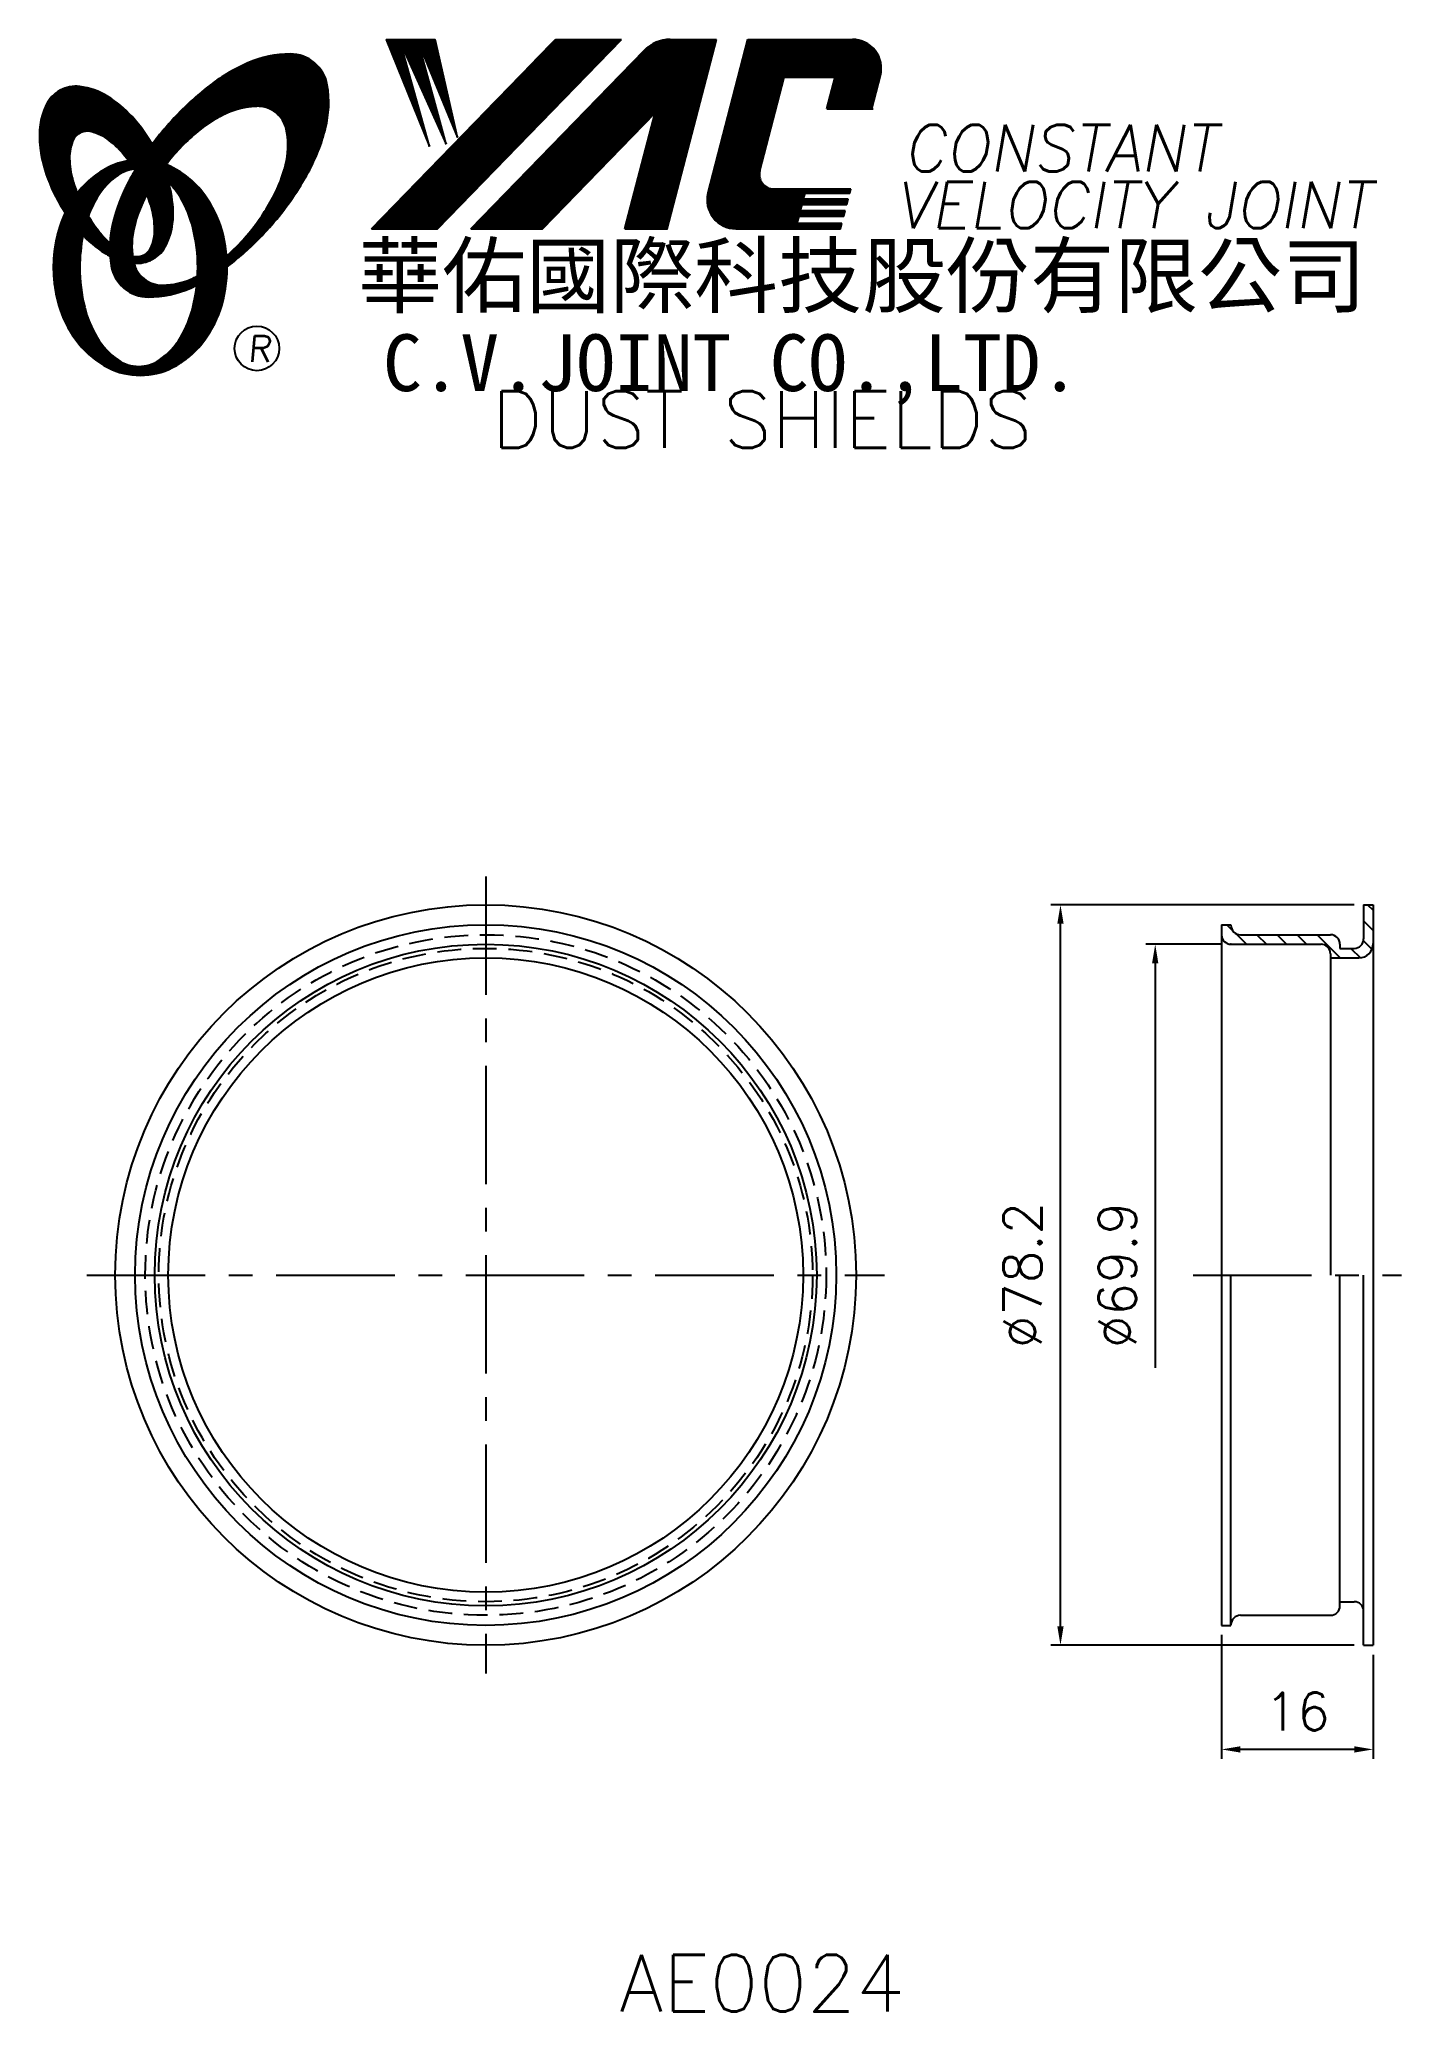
# Model space of a CAD drawing. Extents: x 555 to 699, y 335 to 543.
import ezdxf
from ezdxf.enums import TextEntityAlignment as Align

# ---------------------------------------------------------------- set-up
doc = ezdxf.new("R2010")
doc.units = 0
doc.header["$LTSCALE"] = 10
doc.header["$MEASUREMENT"] = 0
doc.linetypes.add('CENTER', pattern=[2, 1.25, -0.25, 0.25, -0.25])
doc.linetypes.add('HIDDEN', pattern=[0.375, 0.25, -0.125])
doc.layers.get('0').update_dxf_attribs({"linetype": 'CONTINUOUS'})
doc.layers.get('DEFPOINTS').update_dxf_attribs({"linetype": 'CONTINUOUS'})
doc.layers.add('4', color=7, linetype='CONTINUOUS')
doc.styles.add('CHINA', font='KAIU.TTF')
doc.styles.add('ITALICC', font='simplex.shx')
doc.dimstyles.new('STANDARD$0', dxfattribs={"dimtxt": 4, "dimasz": 2, "dimexe": 1, "dimexo": 1, "dimgap": 2, "dimtad": 1, "dimdec": 4, "dimzin": 10, "dimtxsty": 'ITALICC', "dimcen": 2, "dimclrd": 5, "dimclre": 5, "dimclrt": 18, "dimaunit": 1, "dimazin": 3, "dimtp": 0.1, "dimtfac": 0.7, "dimtdec": 4, "dimtmove": 0, "dimatfit": 3, "dimtolj": 1, "dimtzin": 10})
pattern_1 = [(45, (624.998584, 299.286887), (-0.00727476112, 0.00727476112), [])]
pattern_2 = [(45, (456.408039, 335.591297), (-0.00883883476, 0.00883883476), [])]

# ---------------------------------------------------------------- blocks, each defined once
blk = doc.blocks.new('*D4')
at = {"color": 5, "linetype": 'BYBLOCK'}
for p, q in [((680.21, 447.46), (672.21, 447.46)), ((673.21, 445.46), (673.21, 402.72))]:
    blk.add_line(p, q, dxfattribs=at)
blk.add_solid([(672.88, 445.46), (673.54, 445.46), (673.21, 447.46)], dxfattribs=at)
at = {"layer": 'DEFPOINTS', "color": 0, "linetype": 'BYBLOCK'}
for p in [(673.21, 447.46), (681.21, 447.46), (680.21, 377.59)]:
    blk.add_point(p, dxfattribs=at)
at = {"color": 18, "linetype": 'BYBLOCK', "insert": (669.21, 412.53), "char_height": 4, "attachment_point": 5, "rotation": 90, "style": 'ITALICC'}
blk.add_mtext('\\A1;∅69.9', dxfattribs=at)
blk = doc.blocks.new('*D5')
at = {"color": 5, "linetype": 'BYBLOCK'}
for p, q in [((694.21, 451.63), (662.21, 451.63)), ((663.21, 375.43), (663.21, 449.63)), ((694.21, 373.43), (662.21, 373.43))]:
    blk.add_line(p, q, dxfattribs=at)
for points in [[(662.88, 449.63), (663.54, 449.63), (663.21, 451.63)], [(662.88, 375.43), (663.54, 375.43), (663.21, 373.43)]]:
    blk.add_solid(points, dxfattribs=at)
at = {"layer": 'DEFPOINTS', "color": 0, "linetype": 'BYBLOCK'}
for p in [(663.21, 451.63), (695.21, 451.63), (695.21, 373.43)]:
    blk.add_point(p, dxfattribs=at)
at = {"color": 18, "linetype": 'BYBLOCK', "insert": (659.21, 412.53), "char_height": 4, "attachment_point": 5, "rotation": 90, "style": 'ITALICC'}
blk.add_mtext('\\A1;∅78.2', dxfattribs=at)
blk = doc.blocks.new('*D6')
at = {"color": 5, "linetype": 'BYBLOCK'}
for p, q in [((680.21, 374.53), (680.21, 361.43)), ((696.21, 372.43), (696.21, 361.43)), ((694.21, 362.43), (682.21, 362.43))]:
    blk.add_line(p, q, dxfattribs=at)
for points in [[(682.21, 362.76), (682.21, 362.09), (680.21, 362.43)], [(694.21, 362.76), (694.21, 362.09), (696.21, 362.43)]]:
    blk.add_solid(points, dxfattribs=at)
at = {"layer": 'DEFPOINTS', "color": 0, "linetype": 'BYBLOCK'}
for p in [(680.21, 375.53), (696.21, 373.43), (680.21, 362.43)]:
    blk.add_point(p, dxfattribs=at)
at = {"color": 18, "linetype": 'BYBLOCK', "insert": (688.21, 366.43), "char_height": 4, "attachment_point": 5, "style": 'ITALICC'}
blk.add_mtext('\\A1;16', dxfattribs=at)

msp = doc.modelspace()

# ---------------------------------------------------------------- hatches: boundary and pattern name
at = {"layer": '4', "linetype": 'CONTINUOUS'}
h = msp.add_hatch(dxfattribs=at)
h.set_pattern_fill('ANSI31', color=5, scale=0.1, style=0)
h.set_pattern_definition(pattern_2)
h.paths.add_polyline_path([(616.86674, 543.02228), (609.90944, 543.02228), (590.49283, 523.01852), (597.45014, 523.01852)])
h.paths.add_polyline_path([(620.41363, 535.25671), (617.23326, 523.01852), (621.71425, 523.01852), (626.91268, 543.02228), (622.01595, 543.02228, 0.202785967), (619.28188, 541.86586), (600.98775, 523.01852), (608.53466, 523.01852)])
h.paths.add_polyline_path([(634.04074, 539.02386), (639.43446, 539.02386), (638.56544, 535.67985), (643.28226, 535.67985), (644.19898, 539.20741, 0.490800957), (641.24878, 543.02228), (630.21446, 543.02228), (626.00741, 526.83339, 0.490800957), (628.95761, 523.01852), (639.99193, 523.01852), (640.14637, 523.61283), (635.42955, 523.61283), (635.62292, 524.35692), (640.33974, 524.35692), (640.4983, 524.96705), (635.78148, 524.96705), (635.94272, 525.58752), (640.65954, 525.58752), (640.81572, 526.18851), (636.0989, 526.18851), (636.2557, 526.79189), (640.97252, 526.79189), (641.08926, 527.24109), (632.94951, 527.24109, -0.490800957), (631.47441, 529.14852)])
h = msp.add_hatch(dxfattribs=at)
h.set_pattern_fill('ANSI31', color=1, scale=0.1, style=0)
h.set_pattern_definition(pattern_2)
h.paths.add_polyline_path([(597.22481, 543.02228), (592.04748, 543.02228), (596.61824, 531.71854), (593.55231, 542.67652), (598.38705, 531.9542), (595.43903, 542.67652), (599.56625, 532.66117)])
h = msp.add_hatch(dxfattribs=at)
h.set_pattern_fill('ANSI31', color=5, scale=0.082305, style=0)
h.set_pattern_definition([(45, (456.408039, 335.591297), (-0.00727476112, 0.00727476112), [])])
h.paths.add_polyline_path([(578.44351, 535.9598, -0.172879177), (580.38498, 535.30123, -0.172879177), (581.47228, 533.56318, -0.104527385), (581.50005, 530.23499, -0.065680101), (580.33052, 526.83304, -0.051823203), (577.89011, 522.99065, -0.044272532), (575.21514, 520.16431, -0.020203161), (575.26872, 519.02639, 0.006517006), (575.67327, 519.33847, 0.049863361), (580.22669, 523.75153, 0.049863361), (583.81633, 528.9787, 0.063682799), (585.63737, 533.60604, 0.103597411), (585.82667, 538.19002, 0.177892575), (584.47807, 540.56029, 0.177892575), (581.91568, 541.49362, 0.103597411), (577.42788, 540.54057, 0.063682799), (573.17013, 537.9715, 0.049863361), (568.61671, 533.55844, 0.016070017), (567.34601, 531.95213, -0.007061632), (567.59329, 531.51509, -0.031648676), (568.54588, 529.47852, -0.008069351), (568.97779, 530.04283, -0.051823203), (572.15616, 533.30128, -0.065680101), (575.19809, 535.22164, -0.104527385)])
h.paths.add_polyline_path([(565.36784, 522.79848, -0.065680101), (566.53737, 526.20044, -0.006063428), (566.78131, 526.67545, 0.027613469), (566.05448, 528.26352, 0.017011252), (565.52106, 529.1985, 0.007829282), (565.02707, 528.33127, 0.063682799), (563.20603, 523.70393, 0.103597411), (563.01673, 519.11995, 0.177892575), (564.36534, 516.74968, 0.177892575), (566.92773, 515.81635, 0.103597411), (571.41553, 516.7694, 0.008811776), (572.04249, 517.05947, 0.013922709), (572.11982, 518.02928, -0.009086703), (571.6698, 517.81184, -0.104527385), (568.42438, 517.07367, -0.172879177), (566.48291, 517.73224, -0.172879177), (565.39562, 519.47029, -0.104527385)])
h = msp.add_hatch(dxfattribs=at)
h.set_pattern_fill('ANSI31', color=3, scale=0.082305, style=0)
h.set_pattern_definition(pattern_1)
h.paths.add_polyline_path([(562.64701, 537.01064, 0.106488277), (559.70513, 538.04921, 0.158297415), (557.61493, 537.65417, 0.158297415), (556.1556, 536.10648, 0.106488277), (555.44478, 533.06871, 0.071723199), (555.86283, 529.75575, 0.058080454), (557.40781, 525.94037, 0.058080454), (559.78886, 522.58258, 0.071723199), (562.3541, 520.44482, 0.020895977), (562.89428, 520.14283, -0.030777155), (562.87838, 521.51905, -0.042059526), (561.78202, 522.68181, -0.04691039), (560.16286, 525.16296, -0.04691039), (559.03458, 527.90245, -0.060581117), (558.63248, 530.16452, -0.10187153), (558.9441, 532.25272, -0.185892489), (559.72419, 533.14436, -0.185892489), (560.90083, 533.28248, -0.10187153), (562.79848, 532.35694, -0.060581117), (564.43531, 530.74467, -0.04691039), (566.05448, 528.26352, -0.04691039), (567.18276, 525.52404, -0.060581117), (567.58486, 523.26197, -0.10187153), (567.27324, 521.17377, -0.185892489), (566.49315, 520.28213, -0.185892489), (565.3165, 520.14401, -0.002013383), (565.2757, 520.15463, 0.021593804), (565.39562, 519.47029, 0.006477741), (565.41362, 519.39326, 0.14950097), (567.38618, 519.80129, 0.158297415), (568.84551, 521.34898, 0.106488277), (569.55632, 524.38675, 0.071723199), (569.13828, 527.69971, 0.058080454), (567.59329, 531.51509, 0.058080454), (565.21225, 534.87289, 0.071723199)])
h = msp.add_hatch(dxfattribs=at)
h.set_pattern_fill('ANSI31', color=1, scale=0.082305, style=0)
h.set_pattern_definition(pattern_1)
h.paths.add_polyline_path([(563.74063, 528.68719, -0.120168026), (565.43242, 529.34058, 0.016865385), (564.83266, 530.22332, 0.076648372), (562.67643, 529.5044, 0.104809576), (559.59198, 526.9913, 0.005838257), (559.42504, 526.7791, 0.028089978), (560.16286, 525.16296, 0.014237292), (560.60499, 524.37792, -0.045767751), (561.53017, 526.31476, -0.106890197)])
h.paths.add_polyline_path([(559.70926, 518.93257, -0.048711043), (560.03936, 522.31291, -0.007865741), (559.78886, 522.58258, -0.037695478), (558.15298, 524.70134, 0.03042545), (557.62766, 523.39736, 0.080710289), (556.90222, 518.93257, 0.080710289), (557.62766, 514.46778, 0.089265679), (559.59198, 510.87384, 0.104809576), (562.67643, 508.36074, 0.11926607), (566.08563, 507.5358, 0.11926607), (569.49482, 508.36074, 0.104809576), (572.57928, 510.87384, 0.089265679), (574.5436, 514.46778, 0.080710289), (575.26903, 518.93257, 0.080710289), (574.5436, 523.39736, 0.089265679), (572.57928, 526.9913, 0.104809576), (569.49482, 529.5044, 0.025513357), (568.80158, 529.81715, 0.004818181), (568.54588, 529.47852, -0.023722145), (569.0871, 527.88177, -0.065307489), (570.32228, 526.31476, -0.073950765), (571.63473, 523.11703, -0.060532391), (572.14318, 518.93257, -0.060532391), (571.63473, 514.74811, -0.073950765), (570.32228, 511.55038, -0.106890197), (568.11181, 509.17795, -0.153118262), (565.92622, 508.49257, -0.153118262), (563.74063, 509.17795, -0.106890197), (561.53017, 511.55038, -0.073950765), (560.21772, 514.74811, -0.060532391)])
h = msp.add_hatch(dxfattribs=at)
h.set_pattern_fill('ANSI31', color=5, scale=12, angle=90, style=0)
h.set_pattern_definition([(135, (449.286, 337.3499), (-1.06066, -1.06066), [])])
h.paths.add_polyline_path([(694.70955, 446.02819, 0.414213562), (696.20955, 447.52819), (696.20955, 451.62819), (695.20955, 451.62819), (695.20955, 448.02819, -0.414213562), (694.20955, 447.02819), (692.70955, 447.02819), (692.70955, 447.46319, 0.414213562), (691.70955, 448.46319), (682.20955, 448.46319, -0.414213562), (681.20955, 449.46319), (681.20955, 449.52819), (680.20955, 449.52819), (680.20955, 448.46319, 0.414213562), (681.20955, 447.46319), (690.70955, 447.46319, -0.414213562), (691.70955, 446.46319), (691.70955, 446.02819)])

# ---------------------------------------------------------------- linework, layer by layer
at = {"layer": '4', "color": 5, "linetype": 'CONTINUOUS'}
for p, q in [((590.49283, 523.01852), (609.90944, 543.02228)), ((597.45014, 523.01852), (616.86674, 543.02228)), ((600.98775, 523.01852), (619.28188, 541.86586)), ((609.90944, 543.02228), (616.86674, 543.02228)), ((621.71425, 523.01852), (626.91268, 543.02228)), ((622.01595, 543.02228), (626.91268, 543.02228)), ((626.00741, 526.83339), (630.21446, 543.02228)), ((630.21446, 543.02228), (641.24878, 543.02228)), ((631.47441, 529.14852), (634.04074, 539.02386)), ((634.04074, 539.02386), (639.43446, 539.02386)), ((638.56544, 535.67985), (639.43446, 539.02386)), ((643.28226, 535.67985), (644.19898, 539.20741)), ((638.56544, 535.67985), (643.43269, 535.67985)), ((608.53466, 523.01852), (620.41363, 535.25671)), ((617.23326, 523.01852), (620.41363, 535.25671)), ((632.94951, 527.24109), (641.08926, 527.24109)), ((640.97252, 526.79189), (641.08926, 527.24109)), ((635.78148, 524.96705), (635.94272, 525.58752)), ((635.78148, 524.96705), (640.4983, 524.96705)), ((635.94272, 525.58752), (640.65954, 525.58752)), ((636.0989, 526.18851), (636.2557, 526.79189)), ((636.0989, 526.18851), (640.81572, 526.18851)), ((636.2557, 526.79189), (640.97252, 526.79189)), ((640.33974, 524.35692), (640.4983, 524.96705)), ((640.65954, 525.58752), (640.81572, 526.18851)), ((590.49283, 523.01852), (597.45014, 523.01852)), ((600.98775, 523.01852), (608.53466, 523.01852)), ((617.23326, 523.01852), (621.71425, 523.01852)), ((628.95761, 523.01852), (639.99193, 523.01852)), ((635.42955, 523.61283), (635.62292, 524.35692)), ((635.42955, 523.61283), (640.14637, 523.61283)), ((635.62292, 524.35692), (640.33974, 524.35692)), ((639.99193, 523.01852), (640.14637, 523.61283))]:
    msp.add_line(p, q, dxfattribs=at)
at = {"layer": '4', "color": 1, "linetype": 'CONTINUOUS'}
for p, q in [((592.04748, 543.02228), (596.61824, 531.71854)), ((592.04748, 543.02228), (597.22481, 543.02228)), ((593.55231, 542.67652), (598.38705, 531.9542)), ((596.61824, 531.71854), (593.55231, 542.67652)), ((598.38705, 531.9542), (595.43903, 542.67652)), ((595.43903, 542.67652), (599.56625, 532.66117)), ((599.56625, 532.66117), (597.22481, 543.02228))]:
    msp.add_line(p, q, dxfattribs=at)
at = {"layer": '4', "color": 5, "linetype": 'CENTER'}
for p, q in [((602.54295, 454.62819), (602.54295, 370.42819)), ((560.44295, 412.52819), (644.64295, 412.52819)), ((677.20955, 412.52819), (699.20955, 412.52819))]:
    msp.add_line(p, q, dxfattribs=at)
at = {"layer": '4', "color": 7, "linetype": 'CONTINUOUS'}
for p, q in [((695.20955, 451.62819), (696.20955, 451.62819)), ((695.20955, 451.62819), (695.20955, 448.02819)), ((696.20955, 451.62819), (696.20955, 373.42819)), ((680.20955, 449.52819), (680.20955, 375.52819)), ((680.20955, 449.52819), (681.20955, 449.52819)), ((681.20955, 449.52819), (681.20955, 449.46319)), ((682.20955, 448.46319), (691.70955, 448.46319)), ((681.20955, 447.46319), (690.70955, 447.46319)), ((691.70955, 446.46319), (691.70955, 412.52819)), ((691.70955, 446.02819), (694.70955, 446.02819)), ((692.70955, 447.46319), (692.70955, 447.02819)), ((692.70955, 447.02819), (694.20955, 447.02819)), ((681.20955, 375.52819), (681.20955, 412.52819)), ((692.70955, 377.59319), (692.70955, 412.52819)), ((695.20955, 373.42819), (695.20955, 412.52819)), ((692.70955, 378.02819), (694.20955, 378.02819)), ((680.20955, 375.52819), (681.20955, 375.52819)), ((681.20955, 375.52819), (681.20955, 375.59319)), ((682.20955, 376.59319), (691.70955, 376.59319)), ((695.20955, 373.42819), (696.20955, 373.42819))]:
    msp.add_line(p, q, dxfattribs=at)
at = {"layer": '4', "color": 5, "linetype": 'CONTINUOUS'}
for points in [[(575.26872, 519.02639, 0.006517006), (575.67327, 519.33847, 0.049863361), (580.22669, 523.75153, 0.049863361), (583.81633, 528.9787, 0.063682799), (585.63737, 533.60604, 0.103597411), (585.82667, 538.19002, 0.177892575), (584.47807, 540.56029, 0.177892575), (581.91568, 541.49362, 0.103597411), (577.42788, 540.54057, 0.063682799), (573.17013, 537.9715, 0.049863361), (568.61671, 533.55844, 0.016070017), (567.34601, 531.95213)], [(575.21514, 520.16431, 0.044272532), (577.89011, 522.99065, 0.051823203), (580.33052, 526.83304, 0.065680101), (581.50005, 530.23499, 0.104527385), (581.47228, 533.56318, 0.172879177), (580.38498, 535.30123, 0.172879177), (578.44351, 535.9598, 0.104527385), (575.19809, 535.22164, 0.065680101), (572.15616, 533.30128, 0.051823203), (568.97779, 530.04283, 0.008069351), (568.54588, 529.47852)], [(565.52106, 529.1985, 0.007829282), (565.02707, 528.33127, 0.063682799), (563.20603, 523.70393, 0.103597411), (563.01673, 519.11995, 0.177892575), (564.36534, 516.74968, 0.177892575), (566.92773, 515.81635, 0.103597411), (571.41553, 516.7694, 0.008811776), (572.04249, 517.05947, 0.008811776)], [(566.78131, 526.67545, 0.006063428), (566.53737, 526.20044, 0.065680101), (565.36784, 522.79848, 0.104527385), (565.39562, 519.47029, 0.172879177), (566.48291, 517.73224, 0.172879177), (568.42438, 517.07367, 0.104527385), (571.6698, 517.81184, 0.009086703), (572.11982, 518.02928, 0.009086703)]]:
    msp.add_lwpolyline(points, format="xyb", dxfattribs=at)
at = {"layer": '4', "color": 3, "linetype": 'CONTINUOUS'}
for points in [[(565.41362, 519.39326, 0.14950097), (567.38618, 519.80129, 0.158297415), (568.84551, 521.34898, 0.106488277), (569.55632, 524.38675, 0.071723199), (569.13828, 527.69971, 0.058080454), (567.59329, 531.51509, 0.058080454), (565.21225, 534.87289, 0.071723199), (562.64701, 537.01064, 0.106488277), (559.70513, 538.04921, 0.158297415), (557.61493, 537.65417, 0.158297415), (556.1556, 536.10648, 0.106488277), (555.44478, 533.06871, 0.071723199), (555.86283, 529.75575, 0.058080454), (557.40781, 525.94037, 0.058080454), (559.78886, 522.58258, 0.071723199), (562.3541, 520.44482, 0.020895977), (562.89428, 520.14283, 0.020895977)], [(565.2757, 520.15463, 0.002013383), (565.3165, 520.14401, 0.185892489), (566.49315, 520.28213, 0.185892489), (567.27324, 521.17377, 0.10187153), (567.58486, 523.26197, 0.060581117), (567.18276, 525.52404, 0.04691039), (566.05448, 528.26352, 0.04691039), (564.43531, 530.74467, 0.060581117), (562.79848, 532.35694, 0.10187153), (560.90083, 533.28248, 0.185892489), (559.72419, 533.14436, 0.185892489), (558.9441, 532.25272, 0.10187153), (558.63248, 530.16452, 0.060581117), (559.03458, 527.90245, 0.04691039), (560.16286, 525.16296, 0.04691039), (561.78202, 522.68181, 0.042059526), (562.87838, 521.51905, 0.042059526)]]:
    msp.add_lwpolyline(points, format="xyb", dxfattribs=at)
at = {"layer": '4', "color": 1, "linetype": 'CONTINUOUS'}
for points in [[(558.15298, 524.70134, 0.03042545), (557.62766, 523.39736, 0.080710289), (556.90222, 518.93257, 0.080710289), (557.62766, 514.46778, 0.089265679), (559.59198, 510.87384, 0.104809576), (562.67643, 508.36074, 0.11926607), (566.08563, 507.5358, 0.11926607), (569.49482, 508.36074, 0.104809576), (572.57928, 510.87384, 0.089265679), (574.5436, 514.46778, 0.080710289), (575.26903, 518.93257, 0.080710289), (574.5436, 523.39736, 0.089265679), (572.57928, 526.9913, 0.104809576), (569.49482, 529.5044, 0.025513357), (568.80158, 529.81715, 0.025513357)], [(564.83266, 530.22332, 0.076648372), (562.67643, 529.5044, 0.104809576), (559.59198, 526.9913, 0.005838257), (559.42504, 526.7791, 0.005838257)], [(565.43242, 529.34058, 0.120168026), (563.74063, 528.68719, 0.106890197), (561.53017, 526.31476, 0.045767751), (560.60499, 524.37792, 0.045767751)], [(560.03936, 522.31291, 0.048711043), (559.70926, 518.93257, 0.060532391), (560.21772, 514.74811, 0.073950765), (561.53017, 511.55038, 0.106890197), (563.74063, 509.17795, 0.153118262), (565.92622, 508.49257, 0.153118262), (568.11181, 509.17795, 0.106890197), (570.32228, 511.55038, 0.073950765), (571.63473, 514.74811, 0.060532391), (572.14318, 518.93257, 0.060532391), (571.63473, 523.11703, 0.073950765), (570.32228, 526.31476, 0.065307489), (569.0871, 527.88177)]]:
    msp.add_lwpolyline(points, format="xyb", dxfattribs=at)
at = {"layer": '4', "color": 5, "linetype": 'CONTINUOUS'}
msp.add_circle((578.38987, 510.38685), 2.35282, dxfattribs=at)
at = {"layer": '4', "color": 7, "linetype": 'CONTINUOUS'}
for radius in [39.1, 37, 34.935, 33.5]:
    msp.add_circle((602.54295, 412.52819), radius, dxfattribs=at)
at = {"layer": '4', "color": 5, "linetype": 'HIDDEN'}
for radius in [35.935, 34.5]:
    msp.add_circle((602.54295, 412.52819), radius, dxfattribs=at)
at = {"layer": '4', "color": 5, "linetype": 'CONTINUOUS'}
for centre, radius, start, end in [((622.01595, 539.21204), 3.81024, 90, 135.8533387), ((641.24878, 539.97409), 3.04819, 345.4326059, 90), ((632.94951, 528.76518), 1.5241, 165.4326059, 270), ((628.95761, 526.06671), 3.04819, 165.4326059, 270)]:
    msp.add_arc(centre, radius, start, end, dxfattribs=at)
at = {"layer": '4', "color": 7, "linetype": 'CONTINUOUS'}
for centre, radius, start, end in [((681.20955, 448.46319), 1, 180, 270), ((682.20955, 449.46319), 1, 180, 270), ((691.70955, 447.46319), 1, 360, 90), ((694.20955, 448.02819), 1, 270, 360), ((690.70955, 446.46319), 1, 360, 90), ((694.70955, 447.52819), 1.5, 270, 360), ((691.70955, 377.59319), 1, 270, 360), ((694.20955, 377.02819), 1, 360, 90), ((682.20955, 375.59319), 1, 90, 180)]:
    msp.add_arc(centre, radius, start, end, dxfattribs=at)
msp.add_point((681.20955, 447.46319), dxfattribs=at)

# ---------------------------------------------------------------- texts
at = {"layer": '4', "color": 5, "linetype": 'CONTINUOUS', "style": 'ITALICC'}
for s, height, oblique, p in [('CONSTANT', 4.9, 10, (646.64164, 529.08899)), ('VELOCITY JOINT', 4.9, 10, (645.76341, 523.0936)), ('R', 2.75625, 5, (577.43118, 508.97725))]:
    msp.add_text(s, height=height, dxfattribs=dict(at, oblique=oblique)).set_placement(p)
at = {"layer": '4', "color": 7, "linetype": 'CONTINUOUS', "style": 'CHINA'}
for s, height, p in [('華佑國際科技股份有限公司', 6.5, (589.07947, 514.82867)), ('C.V.JOINT CO.,LTD.', 6, (591.70811, 505.88245))]:
    msp.add_text(s, height=height, dxfattribs=at).set_placement(p)
at = {"layer": '4', "color": 18, "linetype": 'CONTINUOUS', "style": 'ITALICC'}
for s, p in [('DUST SHIELDS', (631.71083, 499.88963)), ('AE0024', (631.71083, 334.74224))]:
    msp.add_text(s, height=6, dxfattribs=at).set_placement(p, align=Align.CENTER)

# ---------------------------------------------------------------- dimensions: what is measured, and where the dimension line sits
at = {"layer": '4', "color": 7, "linetype": 'CONTINUOUS'}
dim = msp.add_linear_dim(base=(663.20954, 451.62819), p1=(695.20955, 373.42819), p2=(695.20955, 451.62819), angle=90, text='%%C78.2', dimstyle='STANDARD$0', dxfattribs=at)
dim.commit()
dim.dimension.update_dxf_attribs({"geometry": '*D5', "text_midpoint": (659.20954, 412.52819)})
dim = msp.add_linear_dim(base=(673.20957, 447.46319), p1=(680.20955, 377.59319), p2=(681.20955, 447.46319), angle=90, text='%%C69.9', dimstyle='STANDARD$0', override={"dimcen": -2, "dimse1": 1, "dimsd1": 1}, dxfattribs=at)
dim.commit()
dim.dimension.update_dxf_attribs({"geometry": '*D4', "text_midpoint": (669.20957, 412.52819)})
dim = msp.add_linear_dim(base=(680.20955, 362.42824), p1=(696.20955, 373.42819), p2=(680.20955, 375.52819), text='16', dimstyle='STANDARD$0', dxfattribs=at)
dim.commit()
dim.dimension.update_dxf_attribs({"geometry": '*D6', "text_midpoint": (688.20955, 366.42824)})

doc.saveas('drawing.dxf')
